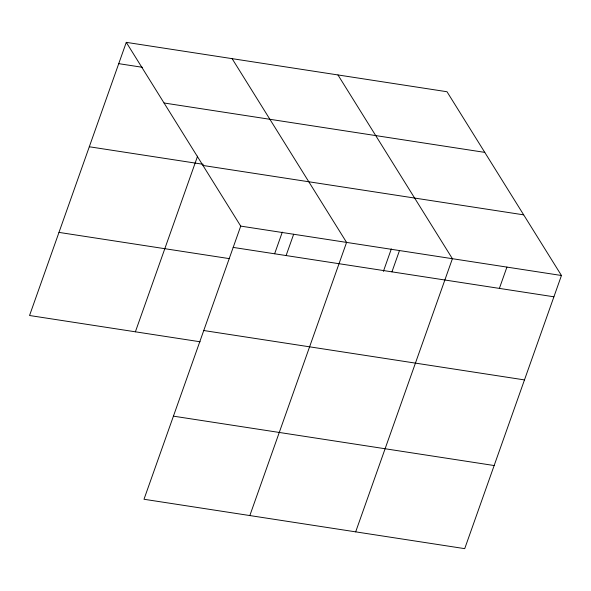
<?xml version="1.0" encoding="UTF-8"?>
<svg xmlns="http://www.w3.org/2000/svg" width="591" height="591" viewBox="0 0 591 591"><rect width="100%" height="100%" fill="white"/><g stroke="black" fill="none" stroke-linecap="round" stroke-linejoin="round"><path stroke-width="0.89" d="M126.282 42.353L240.729 226.109L143.997 499.262L464.718 548.647L561.45 275.495L447.003 91.738L126.282 42.353L29.55 315.505L200.164 341.783M135.391 331.802L197.593 156.135M274.638 253.746L282.299 232.123M286.103 255.556L293.653 234.258M249.838 515.559L346.57 242.406L232.115 58.649M383.374 271.402L391.338 248.914M391.944 271.853L399.486 250.554M355.679 531.856L452.403 258.703L337.956 74.946M499.38 288.401L506.93 267.095M118.739 63.658L142.461 67.308M164.047 102.989L484.768 152.375M89.307 146.767L203.356 164.328M202.964 165.465L523.678 214.851M240.729 226.109L561.45 275.495M233.186 247.407L553.907 296.793M58.982 232.396L229.596 258.666M203.755 330.524L524.476 379.91M173.429 416.153L494.15 465.538"/></g></svg>
